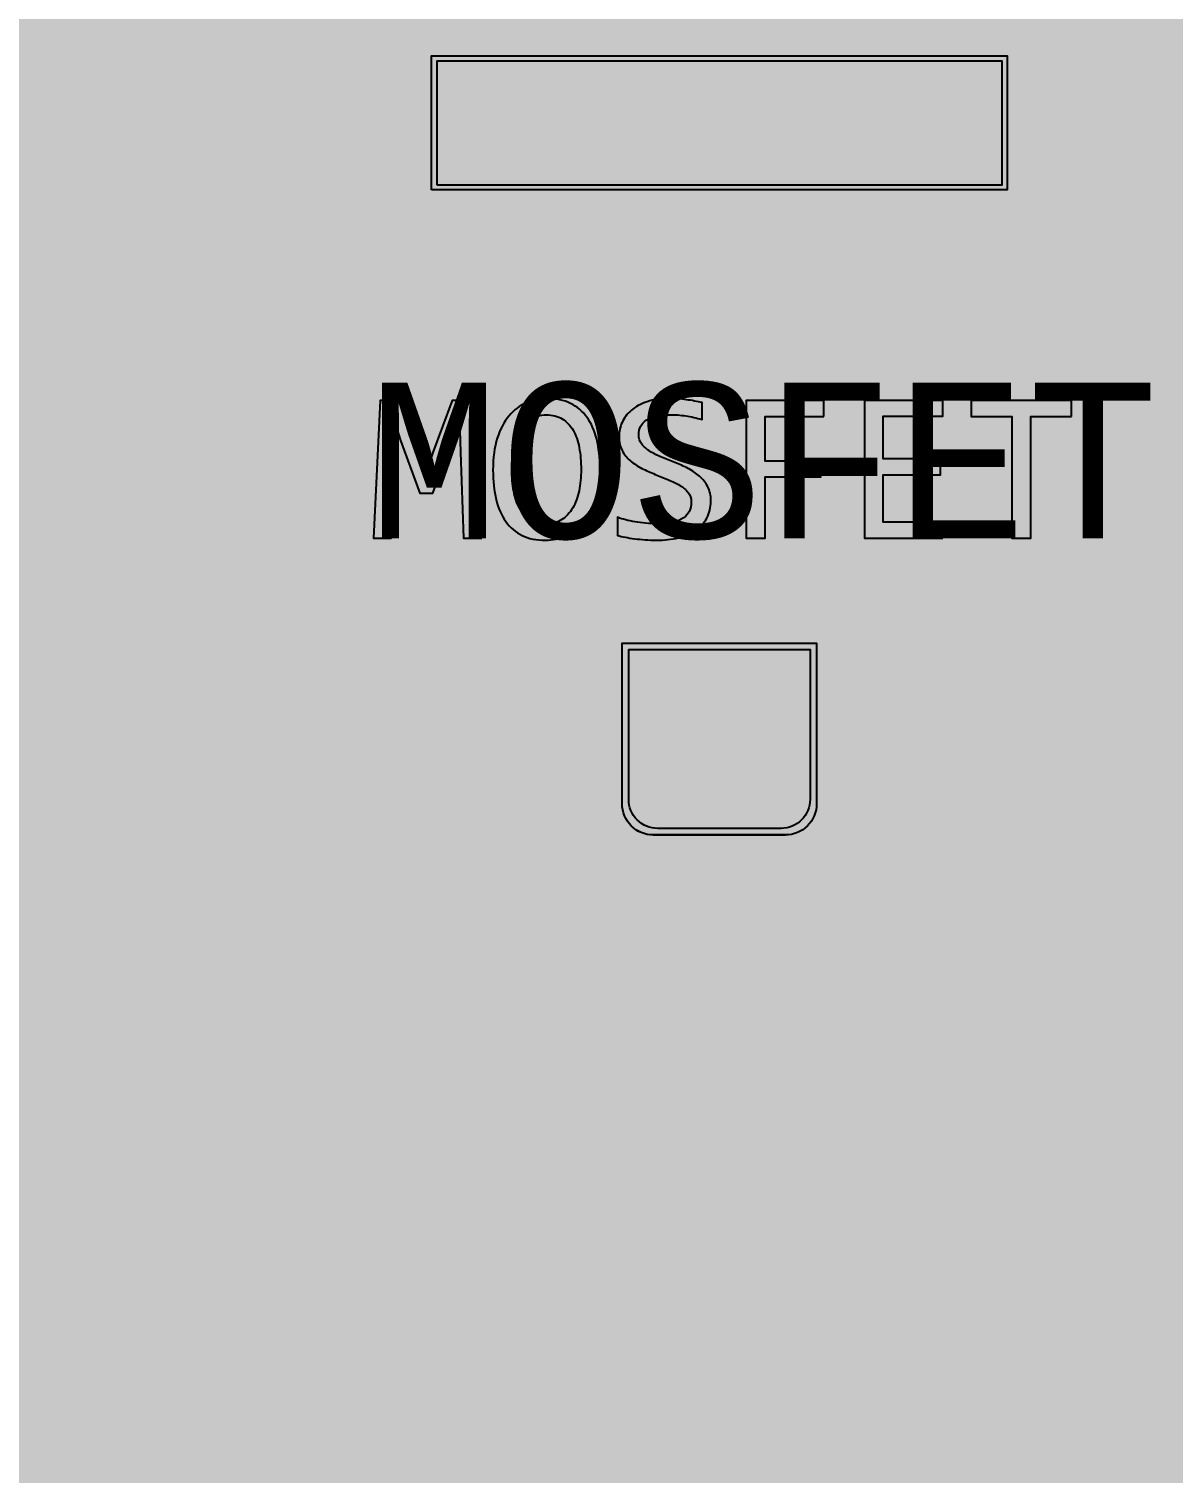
# Model space of a CAD drawing. Extents: x -322 to -166, y -2 to 94.
# Drawn here: x -283.92 to -265.52, y 50.13 to 73.34 of the extents above; entities that cross this region are included whole.
import ezdxf

# ---------------------------------------------------------------- set-up
doc = ezdxf.new("R2010")
doc.units = 0
doc.header["$MEASUREMENT"] = 0
doc.layers.add('MARKSHAIRLINE', color=7, linetype='CONTINUOUS')
doc.layers.add('MASK', color=7, linetype='CONTINUOUS')
doc.styles.add('0', font='consola.ttf', dxfattribs={"height": 1})

msp = doc.modelspace()

# ---------------------------------------------------------------- hatches: boundary and pattern name
at = {"layer": 'MARKSHAIRLINE'}
h = msp.add_hatch(color=2, dxfattribs=at)
edge = h.paths.add_edge_path()
edge.add_spline(control_points=[(-277.4461, 70.752), (-277.4461, 70.752), (-268.1913, 70.752), (-268.1913, 70.752), (-268.1913, 70.752), (-268.1913, 72.906), (-268.1913, 72.906), (-268.1913, 72.906), (-277.4461, 72.906), (-277.4461, 72.906), (-277.4461, 72.906), (-277.4461, 70.752), (-277.4461, 70.752)], knot_values=[0, 0, 0, 0, 0.25, 0.25, 0.25, 0.5, 0.5, 0.5, 0.75, 0.75, 0.75, 1, 1, 1, 1], degree=3, periodic=1)
h = msp.add_hatch(color=2, dxfattribs=at)
edge = h.paths.add_edge_path()
edge.add_spline(control_points=[(-277.3577, 70.8288), (-277.3577, 70.8288), (-268.2797, 70.8288), (-268.2797, 70.8288), (-268.2797, 70.8288), (-268.2797, 72.8292), (-268.2797, 72.8292), (-268.2797, 72.8292), (-277.3577, 72.8292), (-277.3577, 72.8292), (-277.3577, 72.8292), (-277.3577, 70.8288), (-277.3577, 70.8288)], knot_values=[0, 0, 0, 0, 0.25, 0.25, 0.25, 0.5, 0.5, 0.5, 0.75, 0.75, 0.75, 1, 1, 1, 1], degree=3, periodic=1)
h = msp.add_hatch(color=2, dxfattribs=at)
edge = h.paths.add_edge_path()
edge.add_spline(control_points=[(-273.8824, 60.3841), (-273.8824, 60.3841), (-271.755, 60.3841), (-271.755, 60.3841), (-271.6223, 60.3842), (-271.4951, 60.437), (-271.4013, 60.5309), (-271.3076, 60.6248), (-271.2549, 60.7514), (-271.255, 60.8841), (-271.255, 60.8841), (-271.255, 63.4679), (-271.255, 63.4679), (-271.255, 63.4679), (-274.3824, 63.4679), (-274.3824, 63.4679), (-274.3824, 63.4679), (-274.3824, 60.8841), (-274.3824, 60.8841), (-274.3823, 60.7514), (-274.3295, 60.6242), (-274.2356, 60.5304), (-274.1417, 60.4367), (-274.015, 60.384), (-273.8824, 60.3841)], knot_values=[0, 0, 0, 0, 0.125, 0.125, 0.125, 0.25, 0.25, 0.25, 0.375, 0.375, 0.375, 0.5, 0.5, 0.5, 0.625, 0.625, 0.625, 0.75, 0.75, 0.75, 0.875, 0.875, 0.875, 1, 1, 1, 1], degree=3, periodic=1)
h = msp.add_hatch(color=2, dxfattribs=at)
edge = h.paths.add_edge_path()
edge.add_spline(control_points=[(-273.81, 60.489), (-273.81, 60.489), (-271.8274, 60.489), (-271.8274, 60.489), (-271.7037, 60.4891), (-271.5851, 60.5383), (-271.4977, 60.6258), (-271.4104, 60.7133), (-271.3613, 60.8313), (-271.3614, 60.955), (-271.3614, 60.955), (-271.3614, 63.363), (-271.3614, 63.363), (-271.3614, 63.363), (-274.276, 63.363), (-274.276, 63.363), (-274.276, 63.363), (-274.276, 60.955), (-274.276, 60.955), (-274.2759, 60.8313), (-274.2267, 60.7128), (-274.1392, 60.6253), (-274.0517, 60.538), (-273.9336, 60.4889), (-273.81, 60.489)], knot_values=[0, 0, 0, 0, 0.125, 0.125, 0.125, 0.25, 0.25, 0.25, 0.375, 0.375, 0.375, 0.5, 0.5, 0.5, 0.625, 0.625, 0.625, 0.75, 0.75, 0.75, 0.875, 0.875, 0.875, 1, 1, 1, 1], degree=3, periodic=1)
at = {"layer": 'MASK'}
h = msp.add_hatch(color=18, dxfattribs=at)
edge = h.paths.add_edge_path()
edge.add_spline(control_points=[(-279.9318, -1.4633), (-279.9318, -1.4633), (-250.5297, -1.4633), (-250.5297, -1.4633), (-249.7335, -1.4628), (-248.9702, -1.146), (-248.4076, -0.5827), (-247.845, -0.0194), (-247.5292, 0.7405), (-247.5297, 1.5367), (-247.5297, 1.5367), (-247.5297, 90.5367), (-247.5297, 90.5367), (-247.5302, 91.3329), (-247.847, 92.0962), (-248.4103, 92.6588), (-248.9736, 93.2214), (-249.7335, 93.5372), (-250.5297, 93.5367), (-250.5297, 93.5367), (-318.7297, 93.5367), (-318.7297, 93.5367), (-319.5259, 93.5362), (-320.2892, 93.2194), (-320.8518, 92.6561), (-321.4144, 92.0928), (-321.7302, 91.3329), (-321.7297, 90.5367), (-321.7297, 90.5367), (-321.7297, 1.5367), (-321.7297, 1.5367), (-321.7292, 0.7405), (-321.4124, -0.0228), (-320.8491, -0.5854), (-320.2858, -1.148), (-319.5259, -1.4638), (-318.7297, -1.4633), (-318.7297, -1.4633), (-279.9318, -1.4633), (-279.9318, -1.4633)], knot_values=[0, 0, 0, 0, 0.0769231, 0.0769231, 0.0769231, 0.1538462, 0.1538462, 0.1538462, 0.2307692, 0.2307692, 0.2307692, 0.3076923, 0.3076923, 0.3076923, 0.3846154, 0.3846154, 0.3846154, 0.4615385, 0.4615385, 0.4615385, 0.5384615, 0.5384615, 0.5384615, 0.6153846, 0.6153846, 0.6153846, 0.6923077, 0.6923077, 0.6923077, 0.7692308, 0.7692308, 0.7692308, 0.8461538, 0.8461538, 0.8461538, 0.9230769, 0.9230769, 0.9230769, 1, 1, 1, 1], degree=3, periodic=1)
h = msp.add_hatch(color=18, dxfattribs=at)
edge = h.paths.add_edge_path()
edge.add_spline(control_points=[(-276.6382, 65.1528), (-276.6382, 65.1528), (-276.9334, 65.1528), (-276.9334, 65.1528), (-276.9334, 65.1528), (-276.9785, 66.5376), (-276.9785, 66.5376), (-276.9785, 66.5376), (-276.9976, 67.0648), (-276.9976, 67.0648), (-276.9976, 67.0648), (-277.1006, 66.7575), (-277.1006, 66.7575), (-277.1006, 66.7575), (-277.427, 65.875), (-277.427, 65.875), (-277.427, 65.875), (-277.6353, 65.875), (-277.6353, 65.875), (-277.6353, 65.875), (-277.9467, 66.724), (-277.9467, 66.724), (-277.9467, 66.724), (-278.0497, 67.0648), (-278.0497, 67.0648), (-278.0497, 67.0648), (-278.0566, 66.5139), (-278.0566, 66.5139), (-278.0566, 66.5139), (-278.0965, 65.1528), (-278.0965, 65.1528), (-278.0965, 65.1528), (-278.3813, 65.1528), (-278.3813, 65.1528), (-278.3813, 65.1528), (-278.2719, 67.3681), (-278.2719, 67.3681), (-278.2719, 67.3681), (-277.9143, 67.3681), (-277.9143, 67.3681), (-277.9143, 67.3681), (-277.6162, 66.5324), (-277.6162, 66.5324), (-277.6162, 66.5324), (-277.5202, 66.2506), (-277.5202, 66.2506), (-277.5202, 66.2506), (-277.427, 66.5324), (-277.427, 66.5324), (-277.427, 66.5324), (-277.1145, 67.3681), (-277.1145, 67.3681), (-277.1145, 67.3681), (-276.7464, 67.3681), (-276.7464, 67.3681), (-276.7464, 67.3681), (-276.6382, 65.1528), (-276.6382, 65.1528)], knot_values=[0, 0, 0, 0, 0.0526316, 0.0526316, 0.0526316, 0.1052632, 0.1052632, 0.1052632, 0.1578947, 0.1578947, 0.1578947, 0.2105263, 0.2105263, 0.2105263, 0.2631579, 0.2631579, 0.2631579, 0.3157895, 0.3157895, 0.3157895, 0.3684211, 0.3684211, 0.3684211, 0.4210526, 0.4210526, 0.4210526, 0.4736842, 0.4736842, 0.4736842, 0.5263158, 0.5263158, 0.5263158, 0.5789474, 0.5789474, 0.5789474, 0.6315789, 0.6315789, 0.6315789, 0.6842105, 0.6842105, 0.6842105, 0.7368421, 0.7368421, 0.7368421, 0.7894737, 0.7894737, 0.7894737, 0.8421053, 0.8421053, 0.8421053, 0.8947368, 0.8947368, 0.8947368, 0.9473684, 0.9473684, 0.9473684, 1, 1, 1, 1], degree=3, periodic=1)
h = msp.add_hatch(color=18, dxfattribs=at)
edge = h.paths.add_edge_path()
edge.add_spline(control_points=[(-274.7395, 66.2749), (-274.7395, 66.0758), (-274.7633, 65.904), (-274.8101, 65.7593), (-274.857, 65.6146), (-274.9201, 65.4948), (-275, 65.4005), (-275.0792, 65.3062), (-275.1724, 65.2361), (-275.2795, 65.1904), (-275.3859, 65.1447), (-275.4988, 65.1216), (-275.6174, 65.1216), (-275.7598, 65.1216), (-275.8842, 65.147), (-275.9895, 65.1985), (-276.0954, 65.25), (-276.1828, 65.3247), (-276.2523, 65.4219), (-276.3217, 65.5191), (-276.3738, 65.6372), (-276.4074, 65.7772), (-276.4415, 65.9167), (-276.4583, 66.0741), (-276.4583, 66.2494), (-276.4583, 66.4462), (-276.4351, 66.6169), (-276.3888, 66.7616), (-276.3425, 66.9063), (-276.2795, 67.0261), (-276.1996, 67.1204), (-276.1203, 67.2147), (-276.0271, 67.2847), (-275.9207, 67.3304), (-275.8148, 67.3762), (-275.7025, 67.3993), (-275.5839, 67.3993), (-275.4415, 67.3993), (-275.3171, 67.3733), (-275.2118, 67.3212), (-275.1059, 67.2691), (-275.0179, 67.195), (-274.9479, 67.0984), (-274.8778, 67.0017), (-274.8258, 66.8837), (-274.791, 66.7448), (-274.7569, 66.6053), (-274.7395, 66.4491), (-274.7395, 66.2749)], knot_values=[0, 0, 0, 0, 0.0625, 0.0625, 0.0625, 0.125, 0.125, 0.125, 0.1875, 0.1875, 0.1875, 0.25, 0.25, 0.25, 0.3125, 0.3125, 0.3125, 0.375, 0.375, 0.375, 0.4375, 0.4375, 0.4375, 0.5, 0.5, 0.5, 0.5625, 0.5625, 0.5625, 0.625, 0.625, 0.625, 0.6875, 0.6875, 0.6875, 0.75, 0.75, 0.75, 0.8125, 0.8125, 0.8125, 0.875, 0.875, 0.875, 0.9375, 0.9375, 0.9375, 1, 1, 1, 1], degree=3, periodic=1)
h = msp.add_hatch(color=18, dxfattribs=at)
edge = h.paths.add_edge_path()
edge.add_spline(control_points=[(-272.9554, 65.7523), (-272.9554, 65.6476), (-272.9769, 65.555), (-273.0197, 65.4763), (-273.0631, 65.397), (-273.1227, 65.331), (-273.1997, 65.2784), (-273.2766, 65.2257), (-273.3692, 65.1864), (-273.4774, 65.1603), (-273.5851, 65.1343), (-273.7043, 65.1216), (-273.8345, 65.1216), (-273.8935, 65.1216), (-273.952, 65.1239), (-274.0098, 65.1285), (-274.0683, 65.1331), (-274.1244, 65.1383), (-274.1782, 65.1453), (-274.2321, 65.1522), (-274.2824, 65.1603), (-274.3299, 65.169), (-274.3773, 65.1783), (-274.4207, 65.1875), (-274.4589, 65.1979), (-274.4589, 65.1979), (-274.4589, 65.4896), (-274.4589, 65.4896), (-274.3738, 65.4584), (-274.2789, 65.4335), (-274.173, 65.4155), (-274.0671, 65.3976), (-273.9473, 65.3889), (-273.8125, 65.3889), (-273.7153, 65.3889), (-273.6325, 65.3964), (-273.5642, 65.4115), (-273.4954, 65.4271), (-273.4398, 65.4497), (-273.3958, 65.4792), (-273.3524, 65.5093), (-273.3206, 65.5457), (-273.3009, 65.5886), (-273.2812, 65.6314), (-273.2714, 65.6806), (-273.2714, 65.7356), (-273.2714, 65.7957), (-273.2882, 65.8467), (-273.3212, 65.8889), (-273.3547, 65.9312), (-273.3987, 65.9693), (-273.4525, 66.0029), (-273.5069, 66.0359), (-273.5689, 66.0666), (-273.6383, 66.0943), (-273.7077, 66.1221), (-273.7789, 66.1505), (-273.8513, 66.18), (-273.9236, 66.2095), (-273.9948, 66.2413), (-274.0642, 66.2755), (-274.1337, 66.3102), (-274.1956, 66.3507), (-274.2494, 66.3976), (-274.3038, 66.445), (-274.3478, 66.5), (-274.3814, 66.5631), (-274.4143, 66.6267), (-274.4311, 66.702), (-274.4311, 66.7888), (-274.4311, 66.8646), (-274.4155, 66.9392), (-274.3837, 67.0127), (-274.3518, 67.0862), (-274.3027, 67.1516), (-274.2361, 67.2083), (-274.1696, 67.2656), (-274.0839, 67.3119), (-273.9792, 67.3467), (-273.8744, 67.382), (-273.75, 67.3993), (-273.6047, 67.3993), (-273.5677, 67.3993), (-273.5272, 67.3976), (-273.4838, 67.3941), (-273.4404, 67.3906), (-273.3958, 67.386), (-273.3513, 67.3796), (-273.3067, 67.3739), (-273.2627, 67.3663), (-273.2193, 67.3588), (-273.1753, 67.3507), (-273.1348, 67.3426), (-273.0978, 67.3333), (-273.0978, 67.3333), (-273.0978, 67.0625), (-273.0978, 67.0625), (-273.1846, 67.0874), (-273.272, 67.1065), (-273.3588, 67.1192), (-273.4462, 67.1325), (-273.5301, 67.1389), (-273.6117, 67.1389), (-273.7847, 67.1389), (-273.9115, 67.11), (-273.993, 67.0521), (-274.0746, 66.9942), (-274.1152, 66.9167), (-274.1152, 66.8195), (-274.1152, 66.7593), (-274.0984, 66.7078), (-274.0654, 66.6649), (-274.0318, 66.6221), (-273.9878, 66.5833), (-273.9334, 66.5498), (-273.8796, 66.5156), (-273.8177, 66.485), (-273.7483, 66.4572), (-273.6788, 66.4294), (-273.6076, 66.4011), (-273.5353, 66.3715), (-273.463, 66.342), (-273.3918, 66.3102), (-273.3223, 66.2749), (-273.2529, 66.2396), (-273.191, 66.1985), (-273.1366, 66.1505), (-273.0828, 66.1024), (-273.0388, 66.0457), (-273.0052, 65.9815), (-272.9722, 65.9173), (-272.9554, 65.8409), (-272.9554, 65.7523)], knot_values=[0, 0, 0, 0, 0.0227273, 0.0227273, 0.0227273, 0.0454545, 0.0454545, 0.0454545, 0.0681818, 0.0681818, 0.0681818, 0.0909091, 0.0909091, 0.0909091, 0.1136364, 0.1136364, 0.1136364, 0.1363636, 0.1363636, 0.1363636, 0.1590909, 0.1590909, 0.1590909, 0.1818182, 0.1818182, 0.1818182, 0.2045455, 0.2045455, 0.2045455, 0.2272727, 0.2272727, 0.2272727, 0.25, 0.25, 0.25, 0.2727273, 0.2727273, 0.2727273, 0.2954545, 0.2954545, 0.2954545, 0.3181818, 0.3181818, 0.3181818, 0.3409091, 0.3409091, 0.3409091, 0.3636364, 0.3636364, 0.3636364, 0.3863636, 0.3863636, 0.3863636, 0.4090909, 0.4090909, 0.4090909, 0.4318182, 0.4318182, 0.4318182, 0.4545455, 0.4545455, 0.4545455, 0.4772727, 0.4772727, 0.4772727, 0.5, 0.5, 0.5, 0.5227273, 0.5227273, 0.5227273, 0.5454545, 0.5454545, 0.5454545, 0.5681818, 0.5681818, 0.5681818, 0.5909091, 0.5909091, 0.5909091, 0.6136364, 0.6136364, 0.6136364, 0.6363636, 0.6363636, 0.6363636, 0.6590909, 0.6590909, 0.6590909, 0.6818182, 0.6818182, 0.6818182, 0.7045455, 0.7045455, 0.7045455, 0.7272727, 0.7272727, 0.7272727, 0.75, 0.75, 0.75, 0.7727273, 0.7727273, 0.7727273, 0.7954545, 0.7954545, 0.7954545, 0.8181818, 0.8181818, 0.8181818, 0.8409091, 0.8409091, 0.8409091, 0.8636364, 0.8636364, 0.8636364, 0.8863636, 0.8863636, 0.8863636, 0.9090909, 0.9090909, 0.9090909, 0.9318182, 0.9318182, 0.9318182, 0.9545455, 0.9545455, 0.9545455, 0.9772727, 0.9772727, 0.9772727, 1, 1, 1, 1], degree=3, periodic=1)
h = msp.add_hatch(color=18, dxfattribs=at)
edge = h.paths.add_edge_path()
edge.add_spline(control_points=[(-271.1401, 67.1111), (-271.1401, 67.1111), (-272.0811, 67.1111), (-272.0811, 67.1111), (-272.0811, 67.1111), (-272.0811, 66.3924), (-272.0811, 66.3924), (-272.0811, 66.3924), (-271.1893, 66.3924), (-271.1893, 66.3924), (-271.1893, 66.3924), (-271.1893, 66.1389), (-271.1893, 66.1389), (-271.1893, 66.1389), (-272.0811, 66.1389), (-272.0811, 66.1389), (-272.0811, 66.1389), (-272.0811, 65.1528), (-272.0811, 65.1528), (-272.0811, 65.1528), (-272.3901, 65.1528), (-272.3901, 65.1528), (-272.3901, 65.1528), (-272.3901, 67.3681), (-272.3901, 67.3681), (-272.3901, 67.3681), (-271.1401, 67.3681), (-271.1401, 67.3681), (-271.1401, 67.3681), (-271.1401, 67.1111), (-271.1401, 67.1111)], knot_values=[0, 0, 0, 0, 0.1, 0.1, 0.1, 0.2, 0.2, 0.2, 0.3, 0.3, 0.3, 0.4, 0.4, 0.4, 0.5, 0.5, 0.5, 0.6, 0.6, 0.6, 0.7, 0.7, 0.7, 0.8, 0.8, 0.8, 0.9, 0.9, 0.9, 1, 1, 1, 1], degree=3, periodic=1)
h = msp.add_hatch(color=18, dxfattribs=at)
edge = h.paths.add_edge_path()
edge.add_spline(control_points=[(-269.2275, 65.1528), (-269.2275, 65.1528), (-270.4879, 65.1528), (-270.4879, 65.1528), (-270.4879, 65.1528), (-270.4879, 67.3681), (-270.4879, 67.3681), (-270.4879, 67.3681), (-269.2275, 67.3681), (-269.2275, 67.3681), (-269.2275, 67.3681), (-269.2275, 67.1146), (-269.2275, 67.1146), (-269.2275, 67.1146), (-270.1858, 67.1146), (-270.1858, 67.1146), (-270.1858, 67.1146), (-270.1858, 66.4271), (-270.1858, 66.4271), (-270.1858, 66.4271), (-269.2646, 66.4271), (-269.2646, 66.4271), (-269.2646, 66.4271), (-269.2646, 66.1736), (-269.2646, 66.1736), (-269.2646, 66.1736), (-270.1858, 66.1736), (-270.1858, 66.1736), (-270.1858, 66.1736), (-270.1858, 65.4097), (-270.1858, 65.4097), (-270.1858, 65.4097), (-269.2275, 65.4097), (-269.2275, 65.4097), (-269.2275, 65.4097), (-269.2275, 65.1528), (-269.2275, 65.1528)], knot_values=[0, 0, 0, 0, 0.0833333, 0.0833333, 0.0833333, 0.1666667, 0.1666667, 0.1666667, 0.25, 0.25, 0.25, 0.3333333, 0.3333333, 0.3333333, 0.4166667, 0.4166667, 0.4166667, 0.5, 0.5, 0.5, 0.5833333, 0.5833333, 0.5833333, 0.6666667, 0.6666667, 0.6666667, 0.75, 0.75, 0.75, 0.8333333, 0.8333333, 0.8333333, 0.9166667, 0.9166667, 0.9166667, 1, 1, 1, 1], degree=3, periodic=1)
h = msp.add_hatch(color=18, dxfattribs=at)
edge = h.paths.add_edge_path()
edge.add_spline(control_points=[(-267.1552, 67.1111), (-267.1552, 67.1111), (-267.8115, 67.1111), (-267.8115, 67.1111), (-267.8115, 67.1111), (-267.8115, 65.1528), (-267.8115, 65.1528), (-267.8115, 65.1528), (-268.117, 65.1528), (-268.117, 65.1528), (-268.117, 65.1528), (-268.117, 67.1111), (-268.117, 67.1111), (-268.117, 67.1111), (-268.7733, 67.1111), (-268.7733, 67.1111), (-268.7733, 67.1111), (-268.7733, 67.3681), (-268.7733, 67.3681), (-268.7733, 67.3681), (-267.1552, 67.3681), (-267.1552, 67.3681), (-267.1552, 67.3681), (-267.1552, 67.1111), (-267.1552, 67.1111)], knot_values=[0, 0, 0, 0, 0.125, 0.125, 0.125, 0.25, 0.25, 0.25, 0.375, 0.375, 0.375, 0.5, 0.5, 0.5, 0.625, 0.625, 0.625, 0.75, 0.75, 0.75, 0.875, 0.875, 0.875, 1, 1, 1, 1], degree=3, periodic=1)
h = msp.add_hatch(color=18, dxfattribs=at)
edge = h.paths.add_edge_path()
edge.add_spline(control_points=[(-275.0416, 66.2535), (-275.0416, 66.3837), (-275.0515, 66.5029), (-275.0717, 66.6105), (-275.092, 66.7188), (-275.125, 66.8114), (-275.1695, 66.8895), (-275.2147, 66.9676), (-275.2725, 67.0278), (-275.3437, 67.0712), (-275.4149, 67.114), (-275.5005, 67.1354), (-275.6006, 67.1354), (-275.6973, 67.1354), (-275.7812, 67.1123), (-275.8506, 67.0666), (-275.9207, 67.0208), (-275.978, 66.9589), (-276.0231, 66.8802), (-276.0677, 66.8015), (-276.1012, 66.7095), (-276.1232, 66.6036), (-276.1452, 66.4983), (-276.1562, 66.386), (-276.1562, 66.2674), (-276.1562, 66.136), (-276.1458, 66.0168), (-276.1249, 65.9086), (-276.1041, 65.8004), (-276.0717, 65.7078), (-276.0271, 65.6302), (-275.9826, 65.5533), (-275.9253, 65.4931), (-275.8553, 65.4497), (-275.7847, 65.4068), (-275.6996, 65.3854), (-275.6006, 65.3854), (-275.5034, 65.3854), (-275.4201, 65.4086), (-275.3495, 65.4543), (-275.2795, 65.5), (-275.221, 65.5619), (-275.1759, 65.6406), (-275.1302, 65.7193), (-275.0966, 65.8108), (-275.0746, 65.9161), (-275.0526, 66.0214), (-275.0416, 66.1337), (-275.0416, 66.2535)], knot_values=[0, 0, 0, 0, 0.0625, 0.0625, 0.0625, 0.125, 0.125, 0.125, 0.1875, 0.1875, 0.1875, 0.25, 0.25, 0.25, 0.3125, 0.3125, 0.3125, 0.375, 0.375, 0.375, 0.4375, 0.4375, 0.4375, 0.5, 0.5, 0.5, 0.5625, 0.5625, 0.5625, 0.625, 0.625, 0.625, 0.6875, 0.6875, 0.6875, 0.75, 0.75, 0.75, 0.8125, 0.8125, 0.8125, 0.875, 0.875, 0.875, 0.9375, 0.9375, 0.9375, 1, 1, 1, 1], degree=3, periodic=1)

# ---------------------------------------------------------------- linework, layer by layer
at = {"layer": 'MARKSHAIRLINE', "color": 2}
for points, knots in [([(-277.4461, 70.752), (-277.4461, 70.752), (-268.1913, 70.752), (-268.1913, 70.752), (-268.1913, 70.752), (-268.1913, 72.906), (-268.1913, 72.906), (-268.1913, 72.906), (-277.4461, 72.906), (-277.4461, 72.906), (-277.4461, 72.906), (-277.4461, 70.752), (-277.4461, 70.752)], [0, 0, 0, 0, 0.25, 0.25, 0.25, 0.5, 0.5, 0.5, 0.75, 0.75, 0.75, 1, 1, 1, 1]), ([(-277.4458, 70.7511), (-277.4458, 70.7511), (-268.191, 70.7511), (-268.191, 70.7511), (-268.191, 70.7511), (-268.191, 72.9051), (-268.191, 72.9051), (-268.191, 72.9051), (-277.4458, 72.9051), (-277.4458, 72.9051), (-277.4458, 72.9051), (-277.4458, 70.7511), (-277.4458, 70.7511)], [0, 0, 0, 0, 0.25, 0.25, 0.25, 0.5, 0.5, 0.5, 0.75, 0.75, 0.75, 1, 1, 1, 1]), ([(-277.3577, 70.8288), (-277.3577, 70.8288), (-268.2797, 70.8288), (-268.2797, 70.8288), (-268.2797, 70.8288), (-268.2797, 72.8292), (-268.2797, 72.8292), (-268.2797, 72.8292), (-277.3577, 72.8292), (-277.3577, 72.8292), (-277.3577, 72.8292), (-277.3577, 70.8288), (-277.3577, 70.8288)], [0, 0, 0, 0, 0.25, 0.25, 0.25, 0.5, 0.5, 0.5, 0.75, 0.75, 0.75, 1, 1, 1, 1]), ([(-273.8824, 60.3841), (-273.8824, 60.3841), (-271.755, 60.3841), (-271.755, 60.3841), (-271.6223, 60.3842), (-271.4951, 60.437), (-271.4013, 60.5309), (-271.3076, 60.6248), (-271.2549, 60.7514), (-271.255, 60.8841), (-271.255, 60.8841), (-271.255, 63.4679), (-271.255, 63.4679), (-271.255, 63.4679), (-274.3824, 63.4679), (-274.3824, 63.4679), (-274.3824, 63.4679), (-274.3824, 60.8841), (-274.3824, 60.8841), (-274.3823, 60.7514), (-274.3295, 60.6242), (-274.2356, 60.5304), (-274.1417, 60.4367), (-274.015, 60.384), (-273.8824, 60.3841)], [0, 0, 0, 0, 0.125, 0.125, 0.125, 0.25, 0.25, 0.25, 0.375, 0.375, 0.375, 0.5, 0.5, 0.5, 0.625, 0.625, 0.625, 0.75, 0.75, 0.75, 0.875, 0.875, 0.875, 1, 1, 1, 1]), ([(-273.8821, 60.3832), (-273.8821, 60.3832), (-271.7547, 60.3832), (-271.7547, 60.3832), (-271.622, 60.3833), (-271.4948, 60.4361), (-271.401, 60.53), (-271.3073, 60.6239), (-271.2546, 60.7505), (-271.2547, 60.8832), (-271.2547, 60.8832), (-271.2547, 63.467), (-271.2547, 63.467), (-271.2547, 63.467), (-274.3821, 63.467), (-274.3821, 63.467), (-274.3821, 63.467), (-274.3821, 60.8832), (-274.3821, 60.8832), (-274.382, 60.7505), (-274.3292, 60.6233), (-274.2353, 60.5295), (-274.1414, 60.4358), (-274.0147, 60.3831), (-273.8821, 60.3832)], [0, 0, 0, 0, 0.125, 0.125, 0.125, 0.25, 0.25, 0.25, 0.375, 0.375, 0.375, 0.5, 0.5, 0.5, 0.625, 0.625, 0.625, 0.75, 0.75, 0.75, 0.875, 0.875, 0.875, 1, 1, 1, 1]), ([(-273.81, 60.489), (-273.81, 60.489), (-271.8274, 60.489), (-271.8274, 60.489), (-271.7037, 60.4891), (-271.5851, 60.5383), (-271.4977, 60.6258), (-271.4104, 60.7133), (-271.3613, 60.8313), (-271.3614, 60.955), (-271.3614, 60.955), (-271.3614, 63.363), (-271.3614, 63.363), (-271.3614, 63.363), (-274.276, 63.363), (-274.276, 63.363), (-274.276, 63.363), (-274.276, 60.955), (-274.276, 60.955), (-274.2759, 60.8313), (-274.2267, 60.7128), (-274.1392, 60.6253), (-274.0517, 60.538), (-273.9336, 60.4889), (-273.81, 60.489)], [0, 0, 0, 0, 0.125, 0.125, 0.125, 0.25, 0.25, 0.25, 0.375, 0.375, 0.375, 0.5, 0.5, 0.5, 0.625, 0.625, 0.625, 0.75, 0.75, 0.75, 0.875, 0.875, 0.875, 1, 1, 1, 1])]:
    msp.add_open_spline(points, degree=3, knots=knots, dxfattribs=at)
at = {"layer": 'MASK'}
for points, knots in [([(-279.9318, -1.4633), (-279.9318, -1.4633), (-250.5297, -1.4633), (-250.5297, -1.4633), (-249.7335, -1.4628), (-248.9702, -1.146), (-248.4076, -0.5827), (-247.845, -0.0194), (-247.5292, 0.7405), (-247.5297, 1.5367), (-247.5297, 1.5367), (-247.5297, 90.5367), (-247.5297, 90.5367), (-247.5302, 91.3329), (-247.847, 92.0962), (-248.4103, 92.6588), (-248.9736, 93.2214), (-249.7335, 93.5372), (-250.5297, 93.5367), (-250.5297, 93.5367), (-318.7297, 93.5367), (-318.7297, 93.5367), (-319.5259, 93.5362), (-320.2892, 93.2194), (-320.8518, 92.6561), (-321.4144, 92.0928), (-321.7302, 91.3329), (-321.7297, 90.5367), (-321.7297, 90.5367), (-321.7297, 1.5367), (-321.7297, 1.5367), (-321.7292, 0.7405), (-321.4124, -0.0228), (-320.8491, -0.5854), (-320.2858, -1.148), (-319.5259, -1.4638), (-318.7297, -1.4633), (-318.7297, -1.4633), (-279.9318, -1.4633), (-279.9318, -1.4633)], [0, 0, 0, 0, 0.0769231, 0.0769231, 0.0769231, 0.1538462, 0.1538462, 0.1538462, 0.2307692, 0.2307692, 0.2307692, 0.3076923, 0.3076923, 0.3076923, 0.3846154, 0.3846154, 0.3846154, 0.4615385, 0.4615385, 0.4615385, 0.5384615, 0.5384615, 0.5384615, 0.6153846, 0.6153846, 0.6153846, 0.6923077, 0.6923077, 0.6923077, 0.7692308, 0.7692308, 0.7692308, 0.8461538, 0.8461538, 0.8461538, 0.9230769, 0.9230769, 0.9230769, 1, 1, 1, 1]), ([(-276.6382, 65.1528), (-276.6382, 65.1528), (-276.9334, 65.1528), (-276.9334, 65.1528), (-276.9334, 65.1528), (-276.9785, 66.5376), (-276.9785, 66.5376), (-276.9785, 66.5376), (-276.9976, 67.0648), (-276.9976, 67.0648), (-276.9976, 67.0648), (-277.1006, 66.7575), (-277.1006, 66.7575), (-277.1006, 66.7575), (-277.427, 65.875), (-277.427, 65.875), (-277.427, 65.875), (-277.6353, 65.875), (-277.6353, 65.875), (-277.6353, 65.875), (-277.9467, 66.724), (-277.9467, 66.724), (-277.9467, 66.724), (-278.0497, 67.0648), (-278.0497, 67.0648), (-278.0497, 67.0648), (-278.0566, 66.5139), (-278.0566, 66.5139), (-278.0566, 66.5139), (-278.0965, 65.1528), (-278.0965, 65.1528), (-278.0965, 65.1528), (-278.3813, 65.1528), (-278.3813, 65.1528), (-278.3813, 65.1528), (-278.2719, 67.3681), (-278.2719, 67.3681), (-278.2719, 67.3681), (-277.9143, 67.3681), (-277.9143, 67.3681), (-277.9143, 67.3681), (-277.6162, 66.5324), (-277.6162, 66.5324), (-277.6162, 66.5324), (-277.5202, 66.2506), (-277.5202, 66.2506), (-277.5202, 66.2506), (-277.427, 66.5324), (-277.427, 66.5324), (-277.427, 66.5324), (-277.1145, 67.3681), (-277.1145, 67.3681), (-277.1145, 67.3681), (-276.7464, 67.3681), (-276.7464, 67.3681), (-276.7464, 67.3681), (-276.6382, 65.1528), (-276.6382, 65.1528)], [0, 0, 0, 0, 0.0526316, 0.0526316, 0.0526316, 0.1052632, 0.1052632, 0.1052632, 0.1578947, 0.1578947, 0.1578947, 0.2105263, 0.2105263, 0.2105263, 0.2631579, 0.2631579, 0.2631579, 0.3157895, 0.3157895, 0.3157895, 0.3684211, 0.3684211, 0.3684211, 0.4210526, 0.4210526, 0.4210526, 0.4736842, 0.4736842, 0.4736842, 0.5263158, 0.5263158, 0.5263158, 0.5789474, 0.5789474, 0.5789474, 0.6315789, 0.6315789, 0.6315789, 0.6842105, 0.6842105, 0.6842105, 0.7368421, 0.7368421, 0.7368421, 0.7894737, 0.7894737, 0.7894737, 0.8421053, 0.8421053, 0.8421053, 0.8947368, 0.8947368, 0.8947368, 0.9473684, 0.9473684, 0.9473684, 1, 1, 1, 1]), ([(-274.7395, 66.2749), (-274.7395, 66.0758), (-274.7633, 65.904), (-274.8101, 65.7593), (-274.857, 65.6146), (-274.9201, 65.4948), (-275, 65.4005), (-275.0792, 65.3062), (-275.1724, 65.2361), (-275.2795, 65.1904), (-275.3859, 65.1447), (-275.4988, 65.1216), (-275.6174, 65.1216), (-275.7598, 65.1216), (-275.8842, 65.147), (-275.9895, 65.1985), (-276.0954, 65.25), (-276.1828, 65.3247), (-276.2523, 65.4219), (-276.3217, 65.5191), (-276.3738, 65.6372), (-276.4074, 65.7772), (-276.4415, 65.9167), (-276.4583, 66.0741), (-276.4583, 66.2494), (-276.4583, 66.4462), (-276.4351, 66.6169), (-276.3888, 66.7616), (-276.3425, 66.9063), (-276.2795, 67.0261), (-276.1996, 67.1204), (-276.1203, 67.2147), (-276.0271, 67.2847), (-275.9207, 67.3304), (-275.8148, 67.3762), (-275.7025, 67.3993), (-275.5839, 67.3993), (-275.4415, 67.3993), (-275.3171, 67.3733), (-275.2118, 67.3212), (-275.1059, 67.2691), (-275.0179, 67.195), (-274.9479, 67.0984), (-274.8778, 67.0017), (-274.8258, 66.8837), (-274.791, 66.7448), (-274.7569, 66.6053), (-274.7395, 66.4491), (-274.7395, 66.2749)], [0, 0, 0, 0, 0.0625, 0.0625, 0.0625, 0.125, 0.125, 0.125, 0.1875, 0.1875, 0.1875, 0.25, 0.25, 0.25, 0.3125, 0.3125, 0.3125, 0.375, 0.375, 0.375, 0.4375, 0.4375, 0.4375, 0.5, 0.5, 0.5, 0.5625, 0.5625, 0.5625, 0.625, 0.625, 0.625, 0.6875, 0.6875, 0.6875, 0.75, 0.75, 0.75, 0.8125, 0.8125, 0.8125, 0.875, 0.875, 0.875, 0.9375, 0.9375, 0.9375, 1, 1, 1, 1]), ([(-272.9554, 65.7523), (-272.9554, 65.6476), (-272.9769, 65.555), (-273.0197, 65.4763), (-273.0631, 65.397), (-273.1227, 65.331), (-273.1997, 65.2784), (-273.2766, 65.2257), (-273.3692, 65.1864), (-273.4774, 65.1603), (-273.5851, 65.1343), (-273.7043, 65.1216), (-273.8345, 65.1216), (-273.8935, 65.1216), (-273.952, 65.1239), (-274.0098, 65.1285), (-274.0683, 65.1331), (-274.1244, 65.1383), (-274.1782, 65.1453), (-274.2321, 65.1522), (-274.2824, 65.1603), (-274.3299, 65.169), (-274.3773, 65.1783), (-274.4207, 65.1875), (-274.4589, 65.1979), (-274.4589, 65.1979), (-274.4589, 65.4896), (-274.4589, 65.4896), (-274.3738, 65.4584), (-274.2789, 65.4335), (-274.173, 65.4155), (-274.0671, 65.3976), (-273.9473, 65.3889), (-273.8125, 65.3889), (-273.7153, 65.3889), (-273.6325, 65.3964), (-273.5642, 65.4115), (-273.4954, 65.4271), (-273.4398, 65.4497), (-273.3958, 65.4792), (-273.3524, 65.5093), (-273.3206, 65.5457), (-273.3009, 65.5886), (-273.2812, 65.6314), (-273.2714, 65.6806), (-273.2714, 65.7356), (-273.2714, 65.7957), (-273.2882, 65.8467), (-273.3212, 65.8889), (-273.3547, 65.9312), (-273.3987, 65.9693), (-273.4525, 66.0029), (-273.5069, 66.0359), (-273.5689, 66.0666), (-273.6383, 66.0943), (-273.7077, 66.1221), (-273.7789, 66.1505), (-273.8513, 66.18), (-273.9236, 66.2095), (-273.9948, 66.2413), (-274.0642, 66.2755), (-274.1337, 66.3102), (-274.1956, 66.3507), (-274.2494, 66.3976), (-274.3038, 66.445), (-274.3478, 66.5), (-274.3814, 66.5631), (-274.4143, 66.6267), (-274.4311, 66.702), (-274.4311, 66.7888), (-274.4311, 66.8646), (-274.4155, 66.9392), (-274.3837, 67.0127), (-274.3518, 67.0862), (-274.3027, 67.1516), (-274.2361, 67.2083), (-274.1696, 67.2656), (-274.0839, 67.3119), (-273.9792, 67.3467), (-273.8744, 67.382), (-273.75, 67.3993), (-273.6047, 67.3993), (-273.5677, 67.3993), (-273.5272, 67.3976), (-273.4838, 67.3941), (-273.4404, 67.3906), (-273.3958, 67.386), (-273.3513, 67.3796), (-273.3067, 67.3739), (-273.2627, 67.3663), (-273.2193, 67.3588), (-273.1753, 67.3507), (-273.1348, 67.3426), (-273.0978, 67.3333), (-273.0978, 67.3333), (-273.0978, 67.0625), (-273.0978, 67.0625), (-273.1846, 67.0874), (-273.272, 67.1065), (-273.3588, 67.1192), (-273.4462, 67.1325), (-273.5301, 67.1389), (-273.6117, 67.1389), (-273.7847, 67.1389), (-273.9115, 67.11), (-273.993, 67.0521), (-274.0746, 66.9942), (-274.1152, 66.9167), (-274.1152, 66.8195), (-274.1152, 66.7593), (-274.0984, 66.7078), (-274.0654, 66.6649), (-274.0318, 66.6221), (-273.9878, 66.5833), (-273.9334, 66.5498), (-273.8796, 66.5156), (-273.8177, 66.485), (-273.7483, 66.4572), (-273.6788, 66.4294), (-273.6076, 66.4011), (-273.5353, 66.3715), (-273.463, 66.342), (-273.3918, 66.3102), (-273.3223, 66.2749), (-273.2529, 66.2396), (-273.191, 66.1985), (-273.1366, 66.1505), (-273.0828, 66.1024), (-273.0388, 66.0457), (-273.0052, 65.9815), (-272.9722, 65.9173), (-272.9554, 65.8409), (-272.9554, 65.7523)], [0, 0, 0, 0, 0.0227273, 0.0227273, 0.0227273, 0.0454545, 0.0454545, 0.0454545, 0.0681818, 0.0681818, 0.0681818, 0.0909091, 0.0909091, 0.0909091, 0.1136364, 0.1136364, 0.1136364, 0.1363636, 0.1363636, 0.1363636, 0.1590909, 0.1590909, 0.1590909, 0.1818182, 0.1818182, 0.1818182, 0.2045455, 0.2045455, 0.2045455, 0.2272727, 0.2272727, 0.2272727, 0.25, 0.25, 0.25, 0.2727273, 0.2727273, 0.2727273, 0.2954545, 0.2954545, 0.2954545, 0.3181818, 0.3181818, 0.3181818, 0.3409091, 0.3409091, 0.3409091, 0.3636364, 0.3636364, 0.3636364, 0.3863636, 0.3863636, 0.3863636, 0.4090909, 0.4090909, 0.4090909, 0.4318182, 0.4318182, 0.4318182, 0.4545455, 0.4545455, 0.4545455, 0.4772727, 0.4772727, 0.4772727, 0.5, 0.5, 0.5, 0.5227273, 0.5227273, 0.5227273, 0.5454545, 0.5454545, 0.5454545, 0.5681818, 0.5681818, 0.5681818, 0.5909091, 0.5909091, 0.5909091, 0.6136364, 0.6136364, 0.6136364, 0.6363636, 0.6363636, 0.6363636, 0.6590909, 0.6590909, 0.6590909, 0.6818182, 0.6818182, 0.6818182, 0.7045455, 0.7045455, 0.7045455, 0.7272727, 0.7272727, 0.7272727, 0.75, 0.75, 0.75, 0.7727273, 0.7727273, 0.7727273, 0.7954545, 0.7954545, 0.7954545, 0.8181818, 0.8181818, 0.8181818, 0.8409091, 0.8409091, 0.8409091, 0.8636364, 0.8636364, 0.8636364, 0.8863636, 0.8863636, 0.8863636, 0.9090909, 0.9090909, 0.9090909, 0.9318182, 0.9318182, 0.9318182, 0.9545455, 0.9545455, 0.9545455, 0.9772727, 0.9772727, 0.9772727, 1, 1, 1, 1]), ([(-271.1401, 67.1111), (-271.1401, 67.1111), (-272.0811, 67.1111), (-272.0811, 67.1111), (-272.0811, 67.1111), (-272.0811, 66.3924), (-272.0811, 66.3924), (-272.0811, 66.3924), (-271.1893, 66.3924), (-271.1893, 66.3924), (-271.1893, 66.3924), (-271.1893, 66.1389), (-271.1893, 66.1389), (-271.1893, 66.1389), (-272.0811, 66.1389), (-272.0811, 66.1389), (-272.0811, 66.1389), (-272.0811, 65.1528), (-272.0811, 65.1528), (-272.0811, 65.1528), (-272.3901, 65.1528), (-272.3901, 65.1528), (-272.3901, 65.1528), (-272.3901, 67.3681), (-272.3901, 67.3681), (-272.3901, 67.3681), (-271.1401, 67.3681), (-271.1401, 67.3681), (-271.1401, 67.3681), (-271.1401, 67.1111), (-271.1401, 67.1111)], [0, 0, 0, 0, 0.1, 0.1, 0.1, 0.2, 0.2, 0.2, 0.3, 0.3, 0.3, 0.4, 0.4, 0.4, 0.5, 0.5, 0.5, 0.6, 0.6, 0.6, 0.7, 0.7, 0.7, 0.8, 0.8, 0.8, 0.9, 0.9, 0.9, 1, 1, 1, 1]), ([(-269.2275, 65.1528), (-269.2275, 65.1528), (-270.4879, 65.1528), (-270.4879, 65.1528), (-270.4879, 65.1528), (-270.4879, 67.3681), (-270.4879, 67.3681), (-270.4879, 67.3681), (-269.2275, 67.3681), (-269.2275, 67.3681), (-269.2275, 67.3681), (-269.2275, 67.1146), (-269.2275, 67.1146), (-269.2275, 67.1146), (-270.1858, 67.1146), (-270.1858, 67.1146), (-270.1858, 67.1146), (-270.1858, 66.4271), (-270.1858, 66.4271), (-270.1858, 66.4271), (-269.2646, 66.4271), (-269.2646, 66.4271), (-269.2646, 66.4271), (-269.2646, 66.1736), (-269.2646, 66.1736), (-269.2646, 66.1736), (-270.1858, 66.1736), (-270.1858, 66.1736), (-270.1858, 66.1736), (-270.1858, 65.4097), (-270.1858, 65.4097), (-270.1858, 65.4097), (-269.2275, 65.4097), (-269.2275, 65.4097), (-269.2275, 65.4097), (-269.2275, 65.1528), (-269.2275, 65.1528)], [0, 0, 0, 0, 0.0833333, 0.0833333, 0.0833333, 0.1666667, 0.1666667, 0.1666667, 0.25, 0.25, 0.25, 0.3333333, 0.3333333, 0.3333333, 0.4166667, 0.4166667, 0.4166667, 0.5, 0.5, 0.5, 0.5833333, 0.5833333, 0.5833333, 0.6666667, 0.6666667, 0.6666667, 0.75, 0.75, 0.75, 0.8333333, 0.8333333, 0.8333333, 0.9166667, 0.9166667, 0.9166667, 1, 1, 1, 1]), ([(-267.1552, 67.1111), (-267.1552, 67.1111), (-267.8115, 67.1111), (-267.8115, 67.1111), (-267.8115, 67.1111), (-267.8115, 65.1528), (-267.8115, 65.1528), (-267.8115, 65.1528), (-268.117, 65.1528), (-268.117, 65.1528), (-268.117, 65.1528), (-268.117, 67.1111), (-268.117, 67.1111), (-268.117, 67.1111), (-268.7733, 67.1111), (-268.7733, 67.1111), (-268.7733, 67.1111), (-268.7733, 67.3681), (-268.7733, 67.3681), (-268.7733, 67.3681), (-267.1552, 67.3681), (-267.1552, 67.3681), (-267.1552, 67.3681), (-267.1552, 67.1111), (-267.1552, 67.1111)], [0, 0, 0, 0, 0.125, 0.125, 0.125, 0.25, 0.25, 0.25, 0.375, 0.375, 0.375, 0.5, 0.5, 0.5, 0.625, 0.625, 0.625, 0.75, 0.75, 0.75, 0.875, 0.875, 0.875, 1, 1, 1, 1]), ([(-275.0416, 66.2535), (-275.0416, 66.3837), (-275.0515, 66.5029), (-275.0717, 66.6105), (-275.092, 66.7188), (-275.125, 66.8114), (-275.1695, 66.8895), (-275.2147, 66.9676), (-275.2725, 67.0278), (-275.3437, 67.0712), (-275.4149, 67.114), (-275.5005, 67.1354), (-275.6006, 67.1354), (-275.6973, 67.1354), (-275.7812, 67.1123), (-275.8506, 67.0666), (-275.9207, 67.0208), (-275.978, 66.9589), (-276.0231, 66.8802), (-276.0677, 66.8015), (-276.1012, 66.7095), (-276.1232, 66.6036), (-276.1452, 66.4983), (-276.1562, 66.386), (-276.1562, 66.2674), (-276.1562, 66.136), (-276.1458, 66.0168), (-276.1249, 65.9086), (-276.1041, 65.8004), (-276.0717, 65.7078), (-276.0271, 65.6302), (-275.9826, 65.5533), (-275.9253, 65.4931), (-275.8553, 65.4497), (-275.7847, 65.4068), (-275.6996, 65.3854), (-275.6006, 65.3854), (-275.5034, 65.3854), (-275.4201, 65.4086), (-275.3495, 65.4543), (-275.2795, 65.5), (-275.221, 65.5619), (-275.1759, 65.6406), (-275.1302, 65.7193), (-275.0966, 65.8108), (-275.0746, 65.9161), (-275.0526, 66.0214), (-275.0416, 66.1337), (-275.0416, 66.2535)], [0, 0, 0, 0, 0.0625, 0.0625, 0.0625, 0.125, 0.125, 0.125, 0.1875, 0.1875, 0.1875, 0.25, 0.25, 0.25, 0.3125, 0.3125, 0.3125, 0.375, 0.375, 0.375, 0.4375, 0.4375, 0.4375, 0.5, 0.5, 0.5, 0.5625, 0.5625, 0.5625, 0.625, 0.625, 0.625, 0.6875, 0.6875, 0.6875, 0.75, 0.75, 0.75, 0.8125, 0.8125, 0.8125, 0.875, 0.875, 0.875, 0.9375, 0.9375, 0.9375, 1, 1, 1, 1])]:
    msp.add_open_spline(points, degree=3, knots=knots, dxfattribs=at)

# ---------------------------------------------------------------- texts
at = {"layer": 'MASK', "color": 7, "style": '0'}
msp.add_text('MOSFET', height=2.49998, dxfattribs=at).set_placement((-278.4646, 65.1528))

doc.saveas('drawing.dxf')
